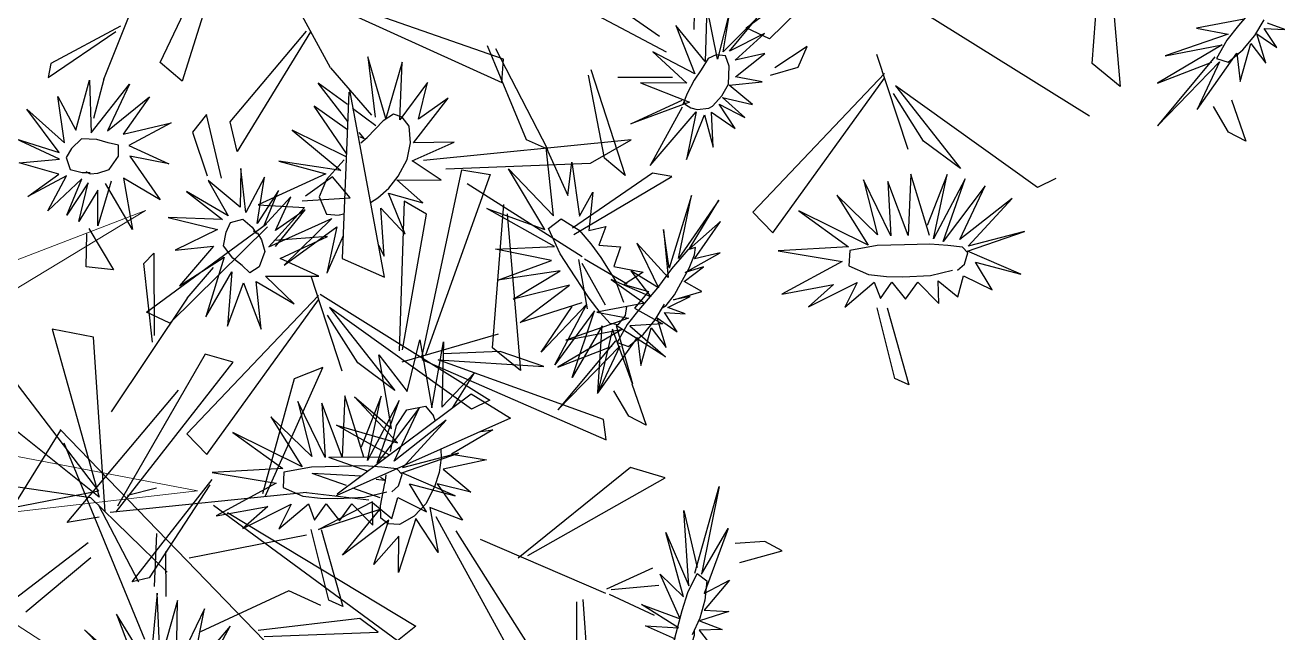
# Model space of a CAD drawing. Header units: millimetres. Extents: x -2729 to 15248, y -12439 to 5292.
# Drawn here: x 3971.8 to 4042.9, y -10907 to -10872.7 of the extents above; entities that cross this region are included whole.
import ezdxf

# ---------------------------------------------------------------- set-up
doc = ezdxf.new("R2010")
doc.units = ezdxf.units.MM

# ---------------------------------------------------------------- blocks, each defined once
blk = doc.blocks.new('geghhhhhhhhh')
at = {"color": 70, "linetype": 'Continuous', "lineweight": 0}
for p, q in [((326.613, 24.198), (335.396, 20.44)), ((331.204, 21.589), (324.018, 19.501)), ((324.018, 19.501), (334.697, 19.292)), ((326.513, 12.716), (336.194, 18.457)), ((331.603, 17.1), (326.513, 12.716))]:
    blk.add_line(p, q, dxfattribs=at)
blk = doc.blocks.new('styrtys')
at = {"color": 86, "linetype": 'Continuous'}
for p, q in [((-55.142, -11.478), (-55.167, -12.586)), ((-53.478, -13.323), (-55.142, -11.478)), ((-55.167, -12.586), (-54.315, -14.029)), ((-48.555, -19.104), (-48.638, -16.291)), ((-48.853, -19.113), (-50.282, -16.815)), ((-47.623, -20.286), (-42.067, -16.996)), ((-50.965, -17.578), (-48.745, -19.357)), ((-42.432, -18.064), (-47.349, -20.53)), ((-55.853, -19.225), (-55.492, -21.247)), ((-48.437, -24.175), (-55.853, -19.225)), ((-48.514, -19.277), (-48.034, -26.976)), ((-41.354, -20.024), (-48.059, -29.792)), ((-55.492, -21.247), (-48.056, -24.593)), ((-47.859, -28.441), (-43.634, -21.403)), ((-56.258, -23.174), (-57.214, -23.831)), ((-55.622, -34.516), (-56.258, -23.174)), ((-57.214, -23.831), (-56.03, -33.674)), ((-58.373, -28.177), (-58.017, -30.765)), ((-56.03, -33.674), (-58.373, -28.177)), ((-42.97, -40.416), (-42.039, -28.026)), ((-42.039, -28.026), (-40.824, -28.581)), ((-55.158, -31.157), (-54.926, -28.547)), ((-54.926, -28.547), (-46.572, -35.369)), ((-40.824, -28.581), (-42.964, -41.312)), ((-35.156, -28.736), (-42.901, -50.963)), ((-40.765, -29.785), (-40.985, -31.057)), ((-37.659, -35.411), (-40.765, -29.785)), ((-58.017, -30.765), (-56.458, -33.566)), ((-46.698, -35.363), (-55.158, -31.157)), ((-40.985, -31.057), (-37.788, -35.871)), ((-58.848, -31.305), (-54.976, -35.456)), ((-40.657, -33.353), (-40.581, -35.326)), ((-66.696, -35.766), (-55.947, -34.432)), ((-55.725, -34.561), (-66.201, -37.324)), ((-40.581, -35.326), (-36.266, -38.74)), ((-66.201, -37.324), (-66.696, -35.766)), ((-63.159, -39.43), (-55.492, -35.882)), ((-55.616, -35.737), (-63.071, -37.967)), ((-39.715, -41.192), (-43.853, -35.864)), ((-45.984, -36.949), (-39.979, -46.329)), ((-63.071, -37.967), (-63.159, -39.43)), ((-44.74, -38.934), (-52.697, -39.303)), ((-52.697, -39.303), (-51.402, -40.465)), ((-51.402, -40.465), (-44.806, -39.138)), ((-34.462, -41.358), (-42.307, -50.412)), ((-40.236, -47.71), (-38.416, -41.942)), ((-39.434, -42.548), (-37.162, -41.39)), ((-61.956, -42.235), (-62.561, -43.661)), ((-60.584, -44.585), (-61.956, -42.235)), ((-37.039, -43.461), (-44.236, -42.027)), ((-43.919, -42.016), (-37.691, -42.706)), ((-40.1, -43.459), (-37.36, -42.237)), ((-37.208, -43.119), (-40.069, -47.116)), ((-37.691, -42.706), (-37.039, -43.461)), ((-62.561, -43.661), (-60.903, -44.541)), ((-50.694, -43.96), (-50.381, -45.563)), ((-40.169, -46.057), (-50.694, -43.96)), ((-42.383, -44.619), (-41.284, -45.898)), ((-50.381, -45.563), (-40.491, -46.125)), ((-38.393, -48.246), (-47.893, -46.008)), ((-32.825, -48.065), (-37.231, -46.162)), ((-39.889, -46.603), (-48.408, -51.632)), ((-39.474, -46.774), (-38.393, -48.246)), ((-37.886, -46.672), (-33.147, -48.965)), ((-47.746, -53.921), (-40.475, -47.281)), ((-44.686, -55.546), (-40.755, -47.466)), ((-40.475, -47.281), (-42.222, -55.602)), ((-40.755, -47.466), (-34.506, -55.521)), ((-52.742, -47.904), (-45.087, -48.854)), ((-37.856, -54.883), (-40.236, -47.71)), ((-54.169, -50.722), (-50.034, -48.622)), ((-49.65, -48.53), (-53.406, -50.967)), ((-59.672, -49.232), (-62.505, -51.61)), ((-61.264, -51.857), (-59.431, -50.005)), ((-53.406, -50.967), (-54.169, -50.722)), ((-42.87, -50.933), (-34.342, -51.691)), ((-62.505, -51.61), (-61.264, -51.857)), ((-48.408, -51.632), (-47.746, -53.921))]:
    blk.add_line(p, q, dxfattribs=at)
at = {"color": 50, "linetype": 'Continuous'}
for p, q in [((-50.728, -12.619), (-49.51, -13.863)), ((-50.161, -13.901), (-50.728, -12.619)), ((-49.648, -12.499), (-49.038, -13.641)), ((-49.51, -13.863), (-49.648, -12.499)), ((-49.038, -13.641), (-48.534, -12.588)), ((-52.324, -13.387), (-50.161, -13.901)), ((-51.018, -14.32), (-52.324, -13.387)), ((-54.898, -14.777), (-51.018, -14.32)), ((-51.922, -14.95), (-54.898, -14.777)), ((-49.123, -14.899), (-50.868, -17.027)), ((-48.851, -17.208), (-49.123, -14.899)), ((-48.63, -14.755), (-48.851, -17.208)), ((-47.891, -16.467), (-48.63, -14.755)), ((-47.972, -14.614), (-47.891, -16.467)), ((-56.795, -16.288), (-51.922, -14.95)), ((-51.795, -15.317), (-56.795, -16.288)), ((-51.012, -15.287), (-54.67, -17.461)), ((-54.67, -17.461), (-52.145, -15.334)), ((-50.307, -15.281), (-53.109, -17.811)), ((-53.109, -17.811), (-51.012, -15.287)), ((-50.868, -17.027), (-50.307, -15.281)), ((-62.617, -24.882), (-61.967, -22.296)), ((-61.967, -22.296), (-62.28, -25.57)), ((-63.624, -25.092), (-63.542, -23.283)), ((-63.542, -23.283), (-62.617, -24.882)), ((-62.28, -25.57), (-59.758, -23.281)), ((-59.758, -23.281), (-62.007, -25.677)), ((-64.82, -24.813), (-63.624, -25.092)), ((-64.56, -26.217), (-64.82, -24.813)), ((-62.007, -25.677), (-58.453, -24.795)), ((-58.453, -24.795), (-61.915, -26.273)), ((-65.669, -25.577), (-64.56, -26.217)), ((-65.191, -27.2), (-65.669, -25.577)), ((-63.506, -25.551), (-63.01, -25.376)), ((-63.01, -25.376), (-62.355, -25.511)), ((-62.355, -25.511), (-62.228, -25.928)), ((-64.512, -26.75), (-63.645, -25.799)), ((-62.228, -25.928), (-62.539, -26.714)), ((-61.915, -26.273), (-58.547, -26.483)), ((-65.322, -28.088), (-64.512, -26.75)), ((-62.539, -26.714), (-62.968, -27.633)), ((-58.547, -26.483), (-62.475, -27.05)), ((-66.372, -27.357), (-65.191, -27.2)), ((-65.895, -28.49), (-66.372, -27.357)), ((-62.968, -27.633), (-63.695, -28.876)), ((-62.604, -27.602), (-59.024, -28.684)), ((-58.751, -27.669), (-62.604, -27.602)), ((-62.475, -27.05), (-58.751, -27.669)), ((-65.756, -28.926), (-65.322, -28.088)), ((-62.548, -27.888), (-60, -30.499)), ((-59.024, -28.684), (-62.112, -28.284)), ((-49.751, -30.583), (-48.554, -28.374)), ((-48.554, -28.374), (-48.372, -30.342)), ((-67.014, -28.617), (-65.895, -28.49)), ((-66.37, -29.376), (-67.014, -28.617)), ((-66.149, -29.859), (-65.756, -28.926)), ((-63.695, -28.876), (-64.472, -30.219)), ((-63.123, -28.963), (-60.99, -31.45)), ((-60, -30.499), (-63.123, -28.963)), ((-53.499, -29.712), (-53.893, -29.137)), ((-53.893, -29.137), (-51.603, -30.608)), ((-52.219, -28.693), (-50.635, -30.65)), ((-51.603, -30.608), (-52.219, -28.693)), ((-50.635, -30.65), (-50.18, -28.667)), ((-50.18, -28.667), (-49.751, -30.583)), ((-48.372, -30.342), (-46.312, -28.773)), ((-46.312, -28.773), (-47.455, -30.769)), ((-68.424, -30.148), (-66.37, -29.376)), ((-66.258, -31.07), (-66.149, -29.859)), ((-63.622, -29.802), (-61.568, -32.699)), ((-60.99, -31.45), (-63.622, -29.802)), ((-69.392, -31.962), (-66.862, -30.213)), ((-66.862, -30.213), (-68.424, -30.148)), ((-64.472, -30.219), (-65.463, -31.456)), ((-63.925, -30.495), (-63.065, -33.613)), ((-61.568, -32.699), (-63.925, -30.495)), ((-47.455, -30.769), (-44.288, -30.269)), ((-44.288, -30.269), (-46.131, -31.169)), ((-65.463, -31.456), (-66.258, -31.07)), ((-64.697, -30.686), (-64.889, -35.071)), ((-63.065, -33.613), (-64.697, -30.686)), ((-51.585, -31.275), (-51.162, -31.034)), ((-51.162, -31.034), (-50.379, -30.76)), ((-50.379, -30.76), (-49.531, -30.628)), ((-49.531, -30.628), (-48.455, -30.631)), ((-48.455, -30.631), (-47.535, -30.925)), ((-47.535, -30.925), (-46.744, -31.435)), ((-46.131, -31.169), (-44.061, -31.719)), ((-69.488, -33.64), (-67.611, -31.327)), ((-66.222, -31.533), (-69.488, -33.64)), ((-67.611, -31.327), (-69.392, -31.962)), ((-67.446, -35), (-66.222, -31.533)), ((-65.313, -31.615), (-67.446, -35)), ((-64.889, -35.071), (-65.313, -31.615)), ((-54.004, -31.731), (-56.293, -31.517)), ((-53.726, -32.29), (-56.293, -31.517)), ((-46.744, -31.435), (-46.487, -32.034)), ((-44.061, -31.719), (-46.685, -32.078)), ((-57.065, -33.869), (-53.726, -32.29)), ((-53.369, -33.148), (-53.085, -32.488)), ((-52.893, -32.283), (-53.085, -32.488)), ((-46.581, -32.55), (-47.191, -32.876)), ((-46.685, -32.078), (-43.739, -33.541)), ((-46.487, -32.034), (-46.581, -32.55)), ((-53.44, -32.772), (-57.065, -33.869)), ((-56.567, -35.122), (-53.44, -32.772)), ((-52.711, -33.985), (-53.369, -33.148)), ((-48.893, -33.384), (-48.446, -33.229)), ((-48.593, -33.327), (-48.622, -33.592)), ((-48.436, -33.77), (-48.593, -33.327)), ((-47.191, -32.876), (-48.446, -33.229)), ((-47.398, -34.743), (-47.61, -33.12)), ((-44.422, -35.389), (-47.222, -33.381)), ((-47.005, -32.814), (-44.422, -35.389)), ((-43.739, -33.541), (-47.005, -32.814)), ((-51.648, -34.103), (-52.711, -33.985)), ((-50.809, -33.626), (-52.039, -36.962)), ((-50.472, -33.824), (-51.648, -34.103)), ((-50.137, -37.143), (-50.809, -33.626)), ((-50.188, -33.756), (-50.472, -33.824)), ((-49.989, -33.727), (-50.137, -37.143)), ((-49.81, -33.815), (-48.33, -36.707)), ((-45.984, -36.949), (-47.21, -33.61)), ((-53.638, -34.426), (-56.567, -35.122)), ((-51.38, -34.282), (-54.775, -36.799)), ((-54.775, -36.799), (-53.638, -34.426)), ((-52.039, -36.962), (-51.38, -34.282)), ((-48.614, -34.41), (-48.33, -36.707)), ((-48.19, -34.621), (-47.084, -37.14)), ((-47.351, -35.098), (-47.084, -37.14)), ((-37.297, -37.389), (-34.061, -38.175)), ((-33.818, -37.487), (-37.297, -37.389)), ((-34.061, -38.175), (-37.525, -39.126)), ((-37.525, -39.126), (-33.86, -39.06)), ((-33.86, -39.06), (-37.26, -40.701)), ((-37.26, -40.701), (-33.753, -40.02)), ((-33.753, -40.02), (-37.111, -41.904)), ((-37.111, -41.904), (-33.134, -40.354)), ((-33.134, -40.354), (-35.015, -43.433)), ((-35.015, -43.433), (-32.333, -40.483)), ((-32.333, -40.483), (-33.416, -44.646)), ((-33.416, -44.646), (-32.077, -40.668)), ((-57.205, -41.825), (-57.124, -44.225)), ((-55.853, -44.522), (-57.205, -41.825)), ((-59.431, -42.391), (-57.887, -44.974)), ((-57.124, -44.225), (-59.431, -42.391)), ((-55.181, -42.368), (-55.853, -44.522)), ((-55.353, -44.852), (-55.181, -42.368)), ((-53.068, -43.379), (-55.353, -44.852)), ((-54.954, -45.447), (-53.068, -43.379)), ((-60.204, -44.204), (-58.42, -45.173)), ((-57.612, -44.762), (-60.204, -44.204)), ((-58.42, -45.173), (-60.504, -45.261)), ((-60.504, -45.261), (-58.327, -45.861)), ((-55.218, -46.319), (-52.371, -45.152)), ((-52.371, -45.152), (-54.954, -45.447)), ((-58.327, -45.861), (-60.508, -46.034)), ((-60.508, -46.034), (-58.3, -46.284)), ((-58.3, -46.284), (-60.819, -47.093)), ((-55.756, -47.085), (-52.291, -46.49)), ((-52.291, -46.49), (-55.218, -46.319)), ((-60.819, -47.093), (-58.569, -47.129)), ((-58.569, -47.129), (-60.65, -48.499)), ((-60.65, -48.499), (-58.688, -47.549)), ((-58.688, -47.549), (-59.214, -49.844)), ((-53.181, -48.598), (-55.756, -47.085)), ((-52.742, -47.904), (-54.978, -47.355)), ((-59.214, -49.844), (-57.935, -47.933)), ((-57.935, -47.933), (-58.112, -50.653)), ((-58.112, -50.653), (-57.614, -48.128)), ((-57.614, -48.128), (-56.334, -50.92)), ((-56.982, -48.118), (-54.856, -49.734)), ((-56.334, -50.92), (-56.982, -48.118)), ((-56.041, -47.905), (-53.181, -48.598)), ((-54.856, -49.734), (-56.041, -47.905))]:
    blk.add_line(p, q, dxfattribs=at)
for points in [[(-48.874, -13.889), (-48.641, -13.758), (-47.889, -13.642), (-47.134, -13.638), (-46.166, -13.638), (-45.353, -13.737), (-44.951, -13.883), (-45.275, -14.203), (-46.672, -14.488), (-48.012, -14.672), (-49.599, -14.999), (-50.645, -15.175), (-51.832, -15.19), (-51.707, -14.517), (-50.692, -14.112), (-49.649, -13.917), (-48.613, -13.875)], [(-57.822, -46.287), (-57.813, -46.009), (-57.586, -45.64), (-57.085, -45.184), (-56.171, -45.072), (-55.62, -45.38), (-55.8, -45.961), (-55.934, -46.618), (-56.314, -47.399), (-57.065, -47.622), (-57.662, -47.639), (-58.15, -47.114), (-57.975, -46.437), (-57.753, -46.041)]]:
    blk.add_lwpolyline(points, dxfattribs=at)
blk = doc.blocks.new('aerysty')
at = {"color": 86, "linetype": 'Continuous'}
for p, q in [((-18.673, 3.321, 0.09), (-18.796, 2.225, 0.09)), ((-17.186, 1.346, 0.09), (-18.673, 3.321, 0.09)), ((-18.796, 2.225, 0.09), (-18.077, 0.72, 0.09)), ((-40.708, -4.827, 0.09), (-40.861, -5.681, 0.09)), ((-37.774, -8.266, 0.09), (-40.708, -4.827, 0.09)), ((-26.407, -4.424, 0.09), (-27.412, -4.991, 0.09)), ((-22.786, -16.103, 0.09), (-22.416, -4.804, 0.09)), ((-13.146, -9.856, 0.09), (-20.061, -4.295, 0.09)), ((-20.061, -4.295, 0.09), (-19.881, -6.332, 0.09)), ((-40.861, -5.681, 0.09), (-38.099, -8.726, 0.09)), ((-27.412, -4.991, 0.09), (-27.106, -14.852, 0.09)), ((-19.881, -6.332, 0.09), (-12.805, -10.305, 0.09)), ((-28.944, -9.197, 0.09), (-28.819, -11.794, 0.09)), ((-27.106, -14.852, 0.09), (-28.944, -9.197, 0.09)), ((-28.819, -11.794, 0.09), (-27.522, -14.708, 0.09)), ((-29.691, -12.256, 0.09), (-26.219, -16.712, 0.09)), ((-37.864, -15.986, 0.09), (-27.091, -15.612, 0.09)), ((-50.861, -15.865, 0.09), (-50.984, -16.961, 0.09)), ((-49.374, -17.841, 0.09), (-50.861, -15.865, 0.09)), ((-37.511, -17.574, 0.09), (-37.864, -15.986, 0.09)), ((-26.883, -15.758, 0.09), (-37.511, -17.574, 0.09)), ((-50.984, -16.961, 0.09), (-50.266, -18.467, 0.09)), ((-30.543, -21.047, 0.09), (-29.289, -20.013, 0.09)), ((-28.036, -20.242, 0.09), (-30.059, -21.078, 0.09)), ((-29.289, -20.013, 0.09), (-28.036, -20.242, 0.09)), ((-45.004, -24.006, 0.09), (-44.838, -21.209, 0.09)), ((-29.086, -23.68, 0.09), (-21.172, -20.839, 0.09)), ((-21.282, -20.685, 0.09), (-28.87, -22.237, 0.09)), ((-45.3, -23.988, 0.09), (-46.515, -21.584, 0.09)), ((-47.259, -22.28, 0.09), (-45.215, -24.24, 0.09)), ((-44.185, -25.26, 0.09), (-38.387, -22.488, 0.09)), ((-38.387, -22.488, 0.09), (-38.843, -23.514, 0.09)), ((-28.87, -22.237, 0.09), (-29.086, -23.68, 0.09)), ((-54.604, -23.99, 0.09), (-55.61, -24.557, 0.09)), ((-54.974, -35.289, 0.09), (-54.604, -23.99, 0.09)), ((-52.249, -23.482, 0.09), (-52.07, -25.518, 0.09)), ((-45.335, -29.042, 0.09), (-52.249, -23.482, 0.09)), ((-44.979, -24.181, 0.09), (-45.182, -31.855, 0.09)), ((-38.843, -23.514, 0.09), (-43.935, -25.525, 0.09)), ((-68.906, -24.394, 0.09), (-69.059, -25.247, 0.09)), ((-65.972, -27.832, 0.09), (-68.906, -24.394, 0.09)), ((-55.61, -24.557, 0.09), (-55.304, -34.419, 0.09)), ((-39.814, -24.713, 0.09), (-39.653, -26.221, 0.09)), ((-35.921, -29.653, 0.09), (-39.814, -24.713, 0.09)), ((-69.059, -25.247, 0.09), (-66.297, -28.292, 0.09)), ((-52.07, -25.518, 0.09), (-44.994, -29.491, 0.09)), ((-37.947, -25.553, 0.09), (-45.456, -34.644, 0.09)), ((-40.329, -26.719, 0.09), (-37.947, -25.553, 0.09)), ((-39.653, -26.221, 0.09), (-36.265, -29.584, 0.09)), ((-25.977, -29.166, 0.09), (-30.797, -26.078, 0.09)), ((-45.138, -33.323, 0.09), (-40.329, -26.719, 0.09)), ((-33.728, -36.353, 0.09), (-32.718, -26.688, 0.09)), ((-32.209, -27.477, 0.09), (-32.06, -34.323, 0.09)), ((-57.142, -28.763, 0.09), (-57.017, -31.361, 0.09)), ((-55.304, -34.419, 0.09), (-57.142, -28.763, 0.09)), ((-41.019, -29.193, 0.09), (-41.238, -30.459, 0.09)), ((-37.928, -34.792, 0.09), (-41.019, -29.193, 0.09)), ((-41.238, -30.459, 0.09), (-38.056, -35.25, 0.09)), ((-57.889, -31.822, 0.09), (-54.416, -36.278, 0.09)), ((-57.017, -31.361, 0.09), (-55.72, -34.274, 0.09)), ((-52.613, -35.37, 0.09), (-52.153, -32.805, 0.09)), ((-52.153, -32.805, 0.09), (-44.473, -40.304, 0.09)), ((-41.348, -45.625, 0.09), (-39.332, -33.424, 0.09)), ((-39.332, -33.424, 0.09), (-38.176, -34.081, 0.09)), ((-38.176, -34.081, 0.09), (-41.421, -46.513, 0.09)), ((-66.062, -35.552, 0.09), (-55.289, -35.178, 0.09)), ((-65.709, -37.141, 0.09), (-66.062, -35.552, 0.09)), ((-55.081, -35.325, 0.09), (-65.709, -37.141, 0.09)), ((-44.598, -40.286, 0.09), (-52.613, -35.37, 0.09)), ((-61.274, -42.866, 0.09), (-53.36, -40.025, 0.09)), ((-53.471, -39.871, 0.09), (-61.058, -41.424, 0.09)), ((-61.058, -41.424, 0.09), (-61.274, -42.866, 0.09)), ((-44.03, -41.922, 0.09), (-38.905, -51.75, 0.09)), ((-50.892, -43.663, 0.09), (-49.711, -44.929, 0.09)), ((-42.972, -43.999, 0.09), (-50.892, -43.663, 0.09)), ((-49.711, -44.929, 0.09), (-43.055, -44.196, 0.09)), ((-60.329, -45.753, 0.09), (-61.054, -47.113, 0.09)), ((-59.177, -48.203, 0.09), (-60.329, -45.753, 0.09)), ((-61.054, -47.113, 0.09), (-59.488, -48.132, 0.09)), ((-49.317, -48.456, 0.09), (-49.148, -50.073, 0.09)), ((-39.069, -51.463, 0.09), (-49.317, -48.456, 0.09)), ((-49.148, -50.073, 0.09), (-39.394, -51.502, 0.09)), ((-51.696, -52.185, 0.09), (-53.863, -51.443, 0.09)), ((-51.696, -52.185, 0.09), (-44.19, -53.803, 0.09)), ((-53.358, -54.853, 0.09), (-49.074, -53.136, 0.09)), ((-48.685, -53.079, 0.09), (-52.624, -55.163, 0.09)), ((-52.624, -55.163, 0.09), (-53.358, -54.853, 0.09))]:
    blk.add_line(p, q, dxfattribs=at)
at = {"color": 221, "linetype": 'Continuous'}
for p, q in [((-14.398, 1.801, 0.09), (-13.3, 0.461, 0.09)), ((-13.948, 0.481, 0.09), (-14.398, 1.801, 0.09)), ((-13.317, 1.824, 0.09), (-12.813, 0.639, 0.09)), ((-13.3, 0.461, 0.09), (-13.317, 1.824, 0.09)), ((-12.813, 0.639, 0.09), (-12.22, 1.638, 0.09)), ((-12.22, 1.638, 0.09), (-12.473, 0.625, 0.09)), ((-16.047, 1.181, 0.09), (-13.948, 0.481, 0.09)), ((-14.835, 0.141, 0.09), (-16.047, 1.181, 0.09)), ((-18.722, 0.03, 0.09), (-14.835, 0.141, 0.09)), ((-15.787, -0.405, 0.09), (-18.722, 0.03, 0.09)), ((-20.736, -1.301, 0.09), (-15.787, -0.405, 0.09)), ((-13.008, -0.601, 0.09), (-14.925, -2.556, 0.09)), ((-15.693, -0.779, 0.09), (-20.736, -1.301, 0.09)), ((-18.732, -2.651, 0.09), (-16.042, -0.766, 0.09)), ((-14.914, -0.819, 0.09), (-18.732, -2.651, 0.09)), ((-17.216, -3.135, 0.09), (-14.914, -0.819, 0.09)), ((-14.215, -0.875, 0.09), (-17.216, -3.135, 0.09)), ((-14.925, -2.556, 0.09), (-14.215, -0.875, 0.09)), ((-32.861, -5.556, 0.09), (-31.988, -3.05, 0.09)), ((-31.988, -3.05, 0.09), (-32.587, -6.268, 0.09)), ((-33.878, -5.675, 0.09), (-33.636, -3.89, 0.09)), ((-33.636, -3.89, 0.09), (-32.861, -5.556, 0.09)), ((-32.587, -6.268, 0.09), (-29.885, -4.221, 0.09)), ((-29.885, -4.221, 0.09), (-32.327, -6.398, 0.09)), ((-35.039, -5.294, 0.09), (-33.878, -5.675, 0.09)), ((-34.905, -6.709, 0.09), (-35.039, -5.294, 0.09)), ((-35.948, -5.976, 0.09), (-34.905, -6.709, 0.09)), ((-35.617, -7.627, 0.09), (-35.948, -5.976, 0.09)), ((-32.327, -6.398, 0.09), (-28.725, -5.838, 0.09)), ((-28.725, -5.838, 0.09), (-32.288, -6.997, 0.09)), ((-32.288, -6.997, 0.09), (-28.968, -7.503, 0.09)), ((-36.801, -7.679, 0.09), (-35.617, -7.627, 0.09)), ((-36.428, -8.844, 0.09), (-36.801, -7.679, 0.09)), ((-28.968, -7.503, 0.09), (-32.911, -7.718, 0.09)), ((-32.911, -7.718, 0.09), (-29.274, -8.661, 0.09)), ((-33.088, -8.254, 0.09), (-29.634, -9.642, 0.09)), ((-29.274, -8.661, 0.09), (-33.088, -8.254, 0.09)), ((-37.549, -8.871, 0.09), (-36.428, -8.844, 0.09)), ((-36.977, -9.68, 0.09), (-37.549, -8.871, 0.09)), ((-33.057, -8.543, 0.09), (-30.762, -11.355, 0.09)), ((-29.634, -9.642, 0.09), (-32.66, -8.973, 0.09)), ((-39.082, -10.264, 0.09), (-36.977, -9.68, 0.09)), ((-33.722, -9.558, 0.09), (-31.827, -12.211, 0.09)), ((-30.762, -11.355, 0.09), (-33.722, -9.558, 0.09)), ((-40.202, -11.977, 0.09), (-37.539, -10.466, 0.09)), ((-37.539, -10.466, 0.09), (-39.082, -10.264, 0.09)), ((-34.291, -10.345, 0.09), (-32.511, -13.398, 0.09)), ((-31.827, -12.211, 0.09), (-34.291, -10.345, 0.09)), ((-35.435, -11.126, 0.09), (-36.012, -15.456, 0.09)), ((-34.075, -14.172, 0.09), (-35.435, -11.126, 0.09)), ((-34.652, -11.005, 0.09), (-34.075, -14.172, 0.09)), ((-32.511, -13.398, 0.09), (-34.652, -11.005, 0.09)), ((-40.445, -13.632, 0.09), (-38.379, -11.505, 0.09)), ((-37.021, -11.831, 0.09), (-40.445, -13.632, 0.09)), ((-38.379, -11.505, 0.09), (-40.202, -11.977, 0.09)), ((-38.54, -15.161, 0.09), (-37.021, -11.831, 0.09)), ((-36.127, -11.992, 0.09), (-38.54, -15.161, 0.09)), ((-36.012, -15.456, 0.09), (-36.127, -11.992, 0.09)), ((-46.587, -17.386, 0.09), (-45.489, -18.726, 0.09)), ((-46.137, -18.706, 0.09), (-46.587, -17.386, 0.09)), ((-45.506, -17.362, 0.09), (-45.002, -18.547, 0.09)), ((-45.489, -18.726, 0.09), (-45.506, -17.362, 0.09)), ((-45.002, -18.547, 0.09), (-44.408, -17.548, 0.09)), ((-44.408, -17.548, 0.09), (-44.661, -18.561, 0.09)), ((-44.114, -18.529, 0.09), (-42.839, -17.466, 0.09)), ((-42.839, -17.466, 0.09), (-42.928, -18.607, 0.09)), ((-48.236, -18.005, 0.09), (-46.137, -18.706, 0.09)), ((-47.024, -19.046, 0.09), (-48.236, -18.005, 0.09)), ((-44.661, -18.561, 0.09), (-43.439, -17.854, 0.09)), ((-43.439, -17.854, 0.09), (-44.114, -18.529, 0.09)), ((-42.928, -18.607, 0.09), (-41.637, -18.166, 0.09)), ((-42.473, -18.853, 0.09), (-40.451, -17.833, 0.09)), ((-41.637, -18.166, 0.09), (-42.473, -18.853, 0.09)), ((-40.451, -17.833, 0.09), (-41.544, -18.841, 0.09)), ((-50.91, -19.156, 0.09), (-47.024, -19.046, 0.09)), ((-47.975, -19.591, 0.09), (-50.91, -19.156, 0.09)), ((-41.544, -18.841, 0.09), (-38.978, -18.793, 0.09)), ((-38.978, -18.793, 0.09), (-41.259, -19.391, 0.09)), ((-52.924, -20.487, 0.09), (-47.975, -19.591, 0.09)), ((-45.196, -19.787, 0.09), (-47.114, -21.742, 0.09)), ((-45.13, -22.1, 0.09), (-45.196, -19.787, 0.09)), ((-44.695, -19.688, 0.09), (-45.13, -22.1, 0.09)), ((-44.114, -21.449, 0.09), (-44.695, -19.688, 0.09)), ((-44.03, -19.606, 0.09), (-44.114, -21.449, 0.09)), ((-42.622, -22.026, 0.09), (-44.03, -19.606, 0.09)), ((-41.142, -21.209, 0.09), (-43.24, -19.485, 0.09)), ((-43.24, -19.485, 0.09), (-42.622, -22.026, 0.09)), ((-42.777, -19.72, 0.09), (-41.142, -21.209, 0.09)), ((-38.671, -20.977, 0.09), (-42.777, -19.72, 0.09)), ((-38.022, -19.552, 0.09), (-42.027, -19.591, 0.09)), ((-42.027, -19.591, 0.09), (-38.671, -20.977, 0.09)), ((-41.259, -19.391, 0.09), (-38.022, -19.552, 0.09)), ((-47.882, -19.965, 0.09), (-52.924, -20.487, 0.09)), ((-50.921, -21.837, 0.09), (-48.23, -19.952, 0.09)), ((-47.103, -20.005, 0.09), (-50.921, -21.837, 0.09)), ((-49.404, -22.322, 0.09), (-47.103, -20.005, 0.09)), ((-46.403, -20.061, 0.09), (-49.404, -22.322, 0.09)), ((-47.114, -21.742, 0.09), (-46.403, -20.061, 0.09)), ((-34.158, -21.03, 0.09), (-33.515, -22.546, 0.09)), ((-34.13, -22.644, 0.09), (-34.158, -21.03, 0.09)), ((-33.515, -22.546, 0.09), (-33.326, -20.926, 0.09)), ((-33.326, -20.926, 0.09), (-33.099, -22.594, 0.09)), ((-33.099, -22.594, 0.09), (-32.466, -20.969, 0.09)), ((-32.466, -20.969, 0.09), (-32.293, -22.672, 0.09)), ((-32.293, -22.672, 0.09), (-31.112, -21.226, 0.09)), ((-31.112, -21.226, 0.09), (-31.713, -22.647, 0.09)), ((-35.708, -21.472, 0.09), (-34.13, -22.644, 0.09)), ((-34.465, -22.901, 0.09), (-35.708, -21.472, 0.09)), ((-31.713, -22.647, 0.09), (-29.703, -21.99, 0.09)), ((-29.703, -21.99, 0.09), (-30.936, -23.179, 0.09)), ((-61.058, -25.123, 0.09), (-60.186, -22.616, 0.09)), ((-60.186, -22.616, 0.09), (-60.785, -25.834, 0.09)), ((-37.136, -22.325, 0.09), (-34.465, -22.901, 0.09)), ((-34.582, -23.382, 0.09), (-37.136, -22.325, 0.09)), ((-30.936, -23.179, 0.09), (-28.764, -22.639, 0.09)), ((-28.764, -22.639, 0.09), (-30.692, -23.722, 0.09)), ((-62.075, -25.242, 0.09), (-61.834, -23.456, 0.09)), ((-61.834, -23.456, 0.09), (-61.058, -25.123, 0.09)), ((-38.553, -23.85, 0.09), (-34.582, -23.382, 0.09)), ((-60.785, -25.834, 0.09), (-58.083, -23.788, 0.09)), ((-58.083, -23.788, 0.09), (-60.524, -25.964, 0.09)), ((-34.818, -24.183, 0.09), (-38.553, -23.85, 0.09)), ((-34.347, -24.006, 0.09), (-37.217, -26.075, 0.09)), ((-34.987, -26.906, 0.09), (-34.347, -24.006, 0.09)), ((-34.495, -24.288, 0.09), (-34.589, -24.115, 0.09)), ((-31.451, -24.042, 0.09), (-29.312, -26.205, 0.09)), ((-28.642, -25.039, 0.09), (-31.451, -24.042, 0.09)), ((-28.286, -23.485, 0.09), (-30.928, -24.012, 0.09)), ((-30.928, -24.012, 0.09), (-28.642, -25.039, 0.09)), ((-30.692, -23.722, 0.09), (-28.286, -23.485, 0.09)), ((-63.237, -24.86, 0.09), (-62.075, -25.242, 0.09)), ((-63.103, -26.275, 0.09), (-63.237, -24.86, 0.09)), ((-37.217, -26.075, 0.09), (-34.485, -24.418, 0.09)), ((-33.54, -24.726, 0.09), (-34.987, -26.906, 0.09)), ((-33.147, -27.295, 0.09), (-33.54, -24.726, 0.09)), ((-32.851, -24.643, 0.09), (-33.147, -27.295, 0.09)), ((-31.185, -27.053, 0.09), (-32.851, -24.643, 0.09)), ((-31.954, -24.543, 0.09), (-31.185, -27.053, 0.09)), ((-29.312, -26.205, 0.09), (-31.954, -24.543, 0.09)), ((-64.145, -25.543, 0.09), (-63.103, -26.275, 0.09)), ((-63.815, -27.193, 0.09), (-64.145, -25.543, 0.09)), ((-60.524, -25.964, 0.09), (-56.923, -25.404, 0.09)), ((-56.923, -25.404, 0.09), (-60.486, -26.564, 0.09)), ((-35.436, -28.148, 0.09), (-33.722, -25.585, 0.09)), ((-60.486, -26.564, 0.09), (-57.166, -27.069, 0.09)), ((-64.999, -27.245, 0.09), (-63.815, -27.193, 0.09)), ((-64.626, -28.41, 0.09), (-64.999, -27.245, 0.09)), ((-57.166, -27.069, 0.09), (-61.109, -27.285, 0.09)), ((-61.109, -27.285, 0.09), (-57.472, -28.227, 0.09)), ((-65.747, -28.437, 0.09), (-64.626, -28.41, 0.09)), ((-65.175, -29.246, 0.09), (-65.747, -28.437, 0.09)), ((-61.286, -27.82, 0.09), (-57.832, -29.208, 0.09)), ((-57.472, -28.227, 0.09), (-61.286, -27.82, 0.09)), ((-61.255, -28.109, 0.09), (-58.96, -30.922, 0.09)), ((-61.92, -29.124, 0.09), (-60.025, -31.777, 0.09)), ((-58.96, -30.922, 0.09), (-61.92, -29.124, 0.09)), ((-57.832, -29.208, 0.09), (-60.858, -28.54, 0.09)), ((-67.28, -29.831, 0.09), (-65.175, -29.246, 0.09)), ((-65.737, -30.032, 0.09), (-67.28, -29.831, 0.09)), ((-68.399, -31.544, 0.09), (-65.737, -30.032, 0.09)), ((-62.85, -30.571, 0.09), (-62.273, -33.738, 0.09)), ((-60.709, -32.964, 0.09), (-62.85, -30.571, 0.09)), ((-62.489, -29.911, 0.09), (-60.709, -32.964, 0.09)), ((-60.025, -31.777, 0.09), (-62.489, -29.911, 0.09)), ((-68.643, -33.199, 0.09), (-66.577, -31.071, 0.09)), ((-66.577, -31.071, 0.09), (-68.399, -31.544, 0.09)), ((-63.633, -30.692, 0.09), (-64.21, -35.023, 0.09)), ((-62.273, -33.738, 0.09), (-63.633, -30.692, 0.09)), ((-65.218, -31.397, 0.09), (-68.643, -33.199, 0.09)), ((-66.738, -34.727, 0.09), (-65.218, -31.397, 0.09)), ((-64.325, -31.559, 0.09), (-66.738, -34.727, 0.09)), ((-64.21, -35.023, 0.09), (-64.325, -31.559, 0.09)), ((-49.482, -33.188, 0.09), (-48.085, -35.267, 0.09)), ((-49.04, -35.141, 0.09), (-49.482, -33.188, 0.09)), ((-48.085, -35.267, 0.09), (-47.458, -33.342, 0.09)), ((-47.458, -33.342, 0.09), (-47.203, -35.279, 0.09)), ((-47.203, -35.279, 0.09), (-45.821, -33.195, 0.09)), ((-45.821, -33.195, 0.09), (-45.814, -35.161, 0.09)), ((-50.841, -34.085, 0.09), (-51.181, -33.48, 0.09)), ((-51.181, -33.48, 0.09), (-49.04, -35.141, 0.09)), ((-45.814, -35.161, 0.09), (-43.633, -33.788, 0.09)), ((-43.633, -33.788, 0.09), (-44.942, -35.666, 0.09)), ((-44.942, -35.666, 0.09), (-41.759, -35.449, 0.09)), ((-41.759, -35.449, 0.09), (-43.666, -36.179, 0.09)), ((-51.519, -36.041, 0.09), (-53.77, -35.628, 0.09)), ((-51.293, -36.62, 0.09), (-53.77, -35.628, 0.09)), ((-43.666, -36.179, 0.09), (-41.662, -36.907, 0.09)), ((-54.742, -37.892, 0.09), (-51.293, -36.62, 0.09)), ((-41.662, -36.907, 0.09), (-44.295, -37.031, 0.09)), ((-51.052, -37.124, 0.09), (-54.742, -37.892, 0.09)), ((-54.36, -39.177, 0.09), (-51.052, -37.124, 0.09)), ((-44.295, -37.031, 0.09), (-41.504, -38.741, 0.09)), ((-48.52, -38.202, 0.09), (-50.033, -41.401, 0.09)), ((-48.164, -41.747, 0.09), (-48.52, -38.202, 0.09)), ((-47.716, -38.374, 0.09), (-48.164, -41.747, 0.09)), ((-46.297, -38.101, 0.09), (-46.348, -38.361, 0.09)), ((-46.18, -38.555, 0.09), (-46.297, -38.101, 0.09)), ((-45.237, -39.61, 0.09), (-45.304, -37.982, 0.09)), ((-42.344, -40.513, 0.09), (-44.942, -38.276, 0.09)), ((-44.677, -37.733, 0.09), (-42.344, -40.513, 0.09)), ((-41.504, -38.741, 0.09), (-44.677, -37.733, 0.09)), ((-51.395, -38.746, 0.09), (-54.36, -39.177, 0.09)), ((-52.731, -40.998, 0.09), (-51.395, -38.746, 0.09)), ((-49.144, -38.802, 0.09), (-52.731, -40.998, 0.09)), ((-50.033, -41.401, 0.09), (-49.144, -38.802, 0.09)), ((-47.546, -38.478, 0.09), (-46.334, -41.475, 0.09)), ((-44.03, -41.922, 0.09), (-44.951, -38.504, 0.09)), ((-46.413, -39.173, 0.09), (-46.334, -41.475, 0.09)), ((-46.012, -39.419, 0.09), (-45.137, -42.014, 0.09)), ((-45.222, -39.966, 0.09), (-45.137, -42.014, 0.09)), ((-57.84, -46.13, 0.09), (-56.537, -48.826, 0.09)), ((-55.715, -48.152, 0.09), (-57.84, -46.13, 0.09)), ((-55.583, -45.765, 0.09), (-55.715, -48.152, 0.09)), ((-54.481, -48.558, 0.09), (-55.583, -45.765, 0.09)), ((-53.625, -46.482, 0.09), (-54.481, -48.558, 0.09)), ((-54.014, -48.929, 0.09), (-53.625, -46.482, 0.09)), ((-58.766, -47.859, 0.09), (-57.083, -48.977, 0.09)), ((-56.245, -48.641, 0.09), (-58.766, -47.859, 0.09)), ((-51.619, -47.671, 0.09), (-54.014, -48.929, 0.09)), ((-53.671, -49.555, 0.09), (-51.619, -47.671, 0.09)), ((-59.157, -48.88, 0.09), (-57.051, -49.668, 0.09)), ((-57.083, -48.977, 0.09), (-59.157, -48.88, 0.09)), ((-59.229, -49.646, 0.09), (-57.062, -50.089, 0.09)), ((-57.051, -49.668, 0.09), (-59.229, -49.646, 0.09)), ((-54.01, -50.396, 0.09), (-51.085, -49.49, 0.09)), ((-51.085, -49.49, 0.09), (-53.671, -49.555, 0.09)), ((-57.062, -50.089, 0.09), (-59.63, -50.669, 0.09)), ((-51.123, -50.823, 0.09), (-54.01, -50.396, 0.09)), ((-59.63, -50.669, 0.09), (-57.404, -50.903, 0.09)), ((-57.404, -50.903, 0.09), (-59.587, -52.077, 0.09)), ((-54.611, -51.108, 0.09), (-51.123, -50.823, 0.09)), ((-52.192, -52.835, 0.09), (-54.611, -51.108, 0.09)), ((-59.587, -52.077, 0.09), (-57.558, -51.309, 0.09)), ((-57.558, -51.309, 0.09), (-58.282, -53.538, 0.09)), ((-58.282, -53.538, 0.09), (-56.846, -51.756, 0.09)), ((-56.846, -51.756, 0.09), (-57.261, -54.436, 0.09)), ((-54.965, -51.895, 0.09), (-52.192, -52.835, 0.09)), ((-53.953, -53.813, 0.09), (-54.965, -51.895, 0.09)), ((-57.261, -54.436, 0.09), (-56.544, -51.977, 0.09)), ((-56.544, -51.977, 0.09), (-55.523, -54.858, 0.09)), ((-55.917, -52.024, 0.09), (-53.953, -53.813, 0.09)), ((-55.523, -54.858, 0.09), (-55.917, -52.024, 0.09))]:
    blk.add_line(p, q, dxfattribs=at)
at = {"color": 50, "linetype": 'Continuous'}
for p, q in [((-15.719, -0.651, 0.09), (-15.536, 0.006, 0.09)), ((-15.536, 0.006, 0.09), (-14.493, 0.318, 0.09)), ((-14.493, 0.318, 0.09), (-13.442, 0.419, 0.09)), ((-13.442, 0.419, 0.09), (-12.412, 0.369, 0.09)), ((-14.541, -0.74, 0.09), (-15.719, -0.651, 0.09)), ((-13.488, -0.658, 0.09), (-14.541, -0.74, 0.09)), ((-11.886, -0.474, 0.09), (-13.488, -0.658, 0.09)), ((-34.904, -7.24, 0.09), (-33.961, -6.374, 0.09)), ((-33.801, -6.141, 0.09), (-33.294, -6.012, 0.09)), ((-33.294, -6.012, 0.09), (-32.657, -6.203, 0.09)), ((-32.657, -6.203, 0.09), (-32.567, -6.628, 0.09)), ((-32.567, -6.628, 0.09), (-32.945, -7.38, 0.09)), ((-35.825, -8.496, 0.09), (-34.904, -7.24, 0.09)), ((-32.945, -7.38, 0.09), (-33.452, -8.252, 0.09)), ((-36.329, -9.288, 0.09), (-35.825, -8.496, 0.09)), ((-33.452, -8.252, 0.09), (-34.282, -9.42, 0.09)), ((-36.801, -10.178, 0.09), (-36.329, -9.288, 0.09)), ((-34.282, -9.42, 0.09), (-35.17, -10.684, 0.09)), ((-37.016, -11.369, 0.09), (-36.801, -10.178, 0.09)), ((-36.262, -11.822, 0.09), (-37.016, -11.369, 0.09)), ((-35.17, -10.684, 0.09), (-36.262, -11.822, 0.09)), ((-47.908, -19.837, 0.09), (-47.724, -19.18, 0.09)), ((-47.724, -19.18, 0.09), (-46.682, -18.868, 0.09)), ((-46.682, -18.868, 0.09), (-45.631, -18.767, 0.09)), ((-45.631, -18.767, 0.09), (-44.601, -18.817, 0.09)), ((-44.86, -18.807, 0.09), (-44.618, -18.698, 0.09)), ((-44.618, -18.698, 0.09), (-43.862, -18.65, 0.09)), ((-43.862, -18.65, 0.09), (-43.114, -18.712, 0.09)), ((-43.114, -18.712, 0.09), (-42.154, -18.798, 0.09)), ((-42.154, -18.798, 0.09), (-41.357, -18.967, 0.09)), ((-41.357, -18.967, 0.09), (-40.971, -19.148, 0.09)), ((-40.971, -19.148, 0.09), (-41.32, -19.436, 0.09)), ((-46.729, -19.926, 0.09), (-47.908, -19.837, 0.09)), ((-45.677, -19.844, 0.09), (-46.729, -19.926, 0.09)), ((-44.075, -19.66, 0.09), (-45.677, -19.844, 0.09)), ((-42.73, -19.596, 0.09), (-44.075, -19.66, 0.09)), ((-41.32, -19.436, 0.09), (-42.73, -19.596, 0.09)), ((-33.819, -22.791, 0.09), (-33.028, -22.679, 0.09)), ((-33.028, -22.679, 0.09), (-32.272, -22.731, 0.09)), ((-32.272, -22.731, 0.09), (-31.414, -23.267, 0.09)), ((-34.568, -23.762, 0.09), (-34.442, -23.411, 0.09)), ((-34.442, -23.411, 0.09), (-34.028, -22.907, 0.09)), ((-34.028, -22.907, 0.09), (-33.819, -22.791, 0.09)), ((-31.414, -23.267, 0.09), (-31.052, -23.77, 0.09)), ((-34.589, -24.115, 0.09), (-34.568, -23.762, 0.09)), ((-31.052, -23.77, 0.09), (-31.282, -24.24, 0.09)), ((-34.011, -24.381, 0.09), (-34.668, -24.242, 0.09)), ((-33.179, -24.477, 0.09), (-34.011, -24.381, 0.09)), ((-32.46, -24.472, 0.09), (-33.179, -24.477, 0.09)), ((-31.707, -24.494, 0.09), (-32.46, -24.472, 0.09)), ((-31.282, -24.24, 0.09), (-31.707, -24.494, 0.09)), ((-61.999, -25.707, 0.09), (-61.492, -25.578, 0.09)), ((-61.492, -25.578, 0.09), (-60.855, -25.769, 0.09)), ((-63.102, -26.807, 0.09), (-62.159, -25.941, 0.09)), ((-60.765, -26.194, 0.09), (-61.143, -26.946, 0.09)), ((-60.855, -25.769, 0.09), (-60.765, -26.194, 0.09)), ((-64.023, -28.063, 0.09), (-63.102, -26.807, 0.09)), ((-61.143, -26.946, 0.09), (-61.649, -27.818, 0.09)), ((-64.527, -28.854, 0.09), (-64.023, -28.063, 0.09)), ((-61.649, -27.818, 0.09), (-62.48, -28.987, 0.09)), ((-64.999, -29.744, 0.09), (-64.527, -28.854, 0.09)), ((-62.48, -28.987, 0.09), (-63.368, -30.25, 0.09)), ((-65.214, -30.935, 0.09), (-64.999, -29.744, 0.09)), ((-63.368, -30.25, 0.09), (-64.46, -31.389, 0.09)), ((-64.46, -31.389, 0.09), (-65.214, -30.935, 0.09)), ((-48.641, -35.602, 0.09), (-47.84, -35.399, 0.09)), ((-47.84, -35.399, 0.09), (-46.988, -35.343, 0.09)), ((-46.988, -35.343, 0.09), (-45.922, -35.441, 0.09)), ((-45.922, -35.441, 0.09), (-45.036, -35.814, 0.09)), ((-49.082, -35.803, 0.09), (-48.641, -35.602, 0.09)), ((-45.036, -35.814, 0.09), (-44.296, -36.389, 0.09)), ((-51.015, -37.502, 0.09), (-50.675, -36.873, 0.09)), ((-50.467, -36.687, 0.09), (-50.675, -36.873, 0.09)), ((-44.296, -36.389, 0.09), (-44.095, -37.005, 0.09)), ((-50.437, -38.391, 0.09), (-51.015, -37.502, 0.09)), ((-44.234, -37.508, 0.09), (-44.867, -37.778, 0.09)), ((-44.095, -37.005, 0.09), (-44.234, -37.508, 0.09)), ((-49.394, -38.601, 0.09), (-50.437, -38.391, 0.09)), ((-47.916, -38.386, 0.09), (-48.203, -38.428, 0.09)), ((-46.599, -38.131, 0.09), (-46.142, -38.017, 0.09)), ((-44.867, -37.778, 0.09), (-46.142, -38.017, 0.09)), ((-48.203, -38.428, 0.09), (-49.394, -38.601, 0.09)), ((-55.761, -49.106, 0.09), (-54.845, -49.075, 0.09)), ((-54.845, -49.075, 0.09), (-54.326, -49.429, 0.09)), ((-56.555, -49.86, 0.09), (-56.298, -49.514, 0.09)), ((-56.298, -49.514, 0.09), (-55.761, -49.106, 0.09)), ((-54.326, -49.429, 0.09), (-54.555, -49.99, 0.09)), ((-56.986, -50.925, 0.09), (-56.753, -50.269, 0.09)), ((-56.753, -50.269, 0.09), (-56.498, -49.896, 0.09)), ((-56.589, -50.134, 0.09), (-56.555, -49.86, 0.09)), ((-54.555, -49.99, 0.09), (-54.746, -50.629, 0.09)), ((-56.549, -51.489, 0.09), (-56.986, -50.925, 0.09)), ((-54.746, -50.629, 0.09), (-55.192, -51.37, 0.09)), ((-55.956, -51.524, 0.09), (-56.549, -51.489, 0.09)), ((-55.192, -51.37, 0.09), (-55.956, -51.524, 0.09))]:
    blk.add_line(p, q, dxfattribs=at)

msp = doc.modelspace()

# ---------------------------------------------------------------- block references
at = {"xscale": -1, "rotation": 236.1532349929076}
msp.add_blockref('aerysty', (4048.379, -10861.885, 0.246), dxfattribs=at)
at = {"color": 7, "linetype": 'Continuous', "lineweight": 0, "xscale": 2.227967417066542, "yscale": 2.227967417066542, "zscale": 2.227967417066542, "rotation": 170.339303286848}
msp.add_blockref('geghhhhhhhhh', (4700.492, -10977.32, 0.224), dxfattribs=at)
at = {"rotation": 243.2289203521622}
msp.add_blockref('styrtys', (3999.955, -10956.79, 0.448), dxfattribs=at)

doc.saveas('drawing.dxf')
